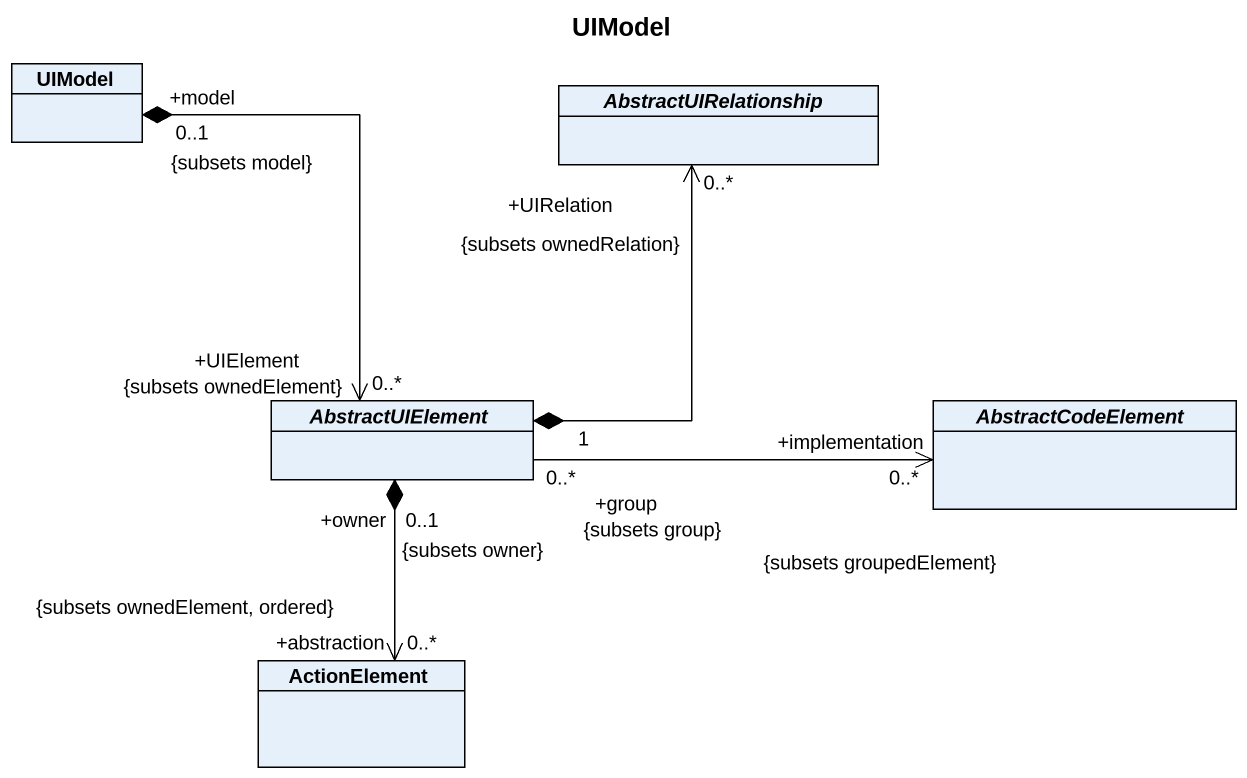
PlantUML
@startuml
title UIModel
hide circle
hide empty members
class UIModel
abstract class AbstractUIRelationship
abstract class AbstractUIElement
abstract class AbstractCodeElement
class ActionElement
UIModel "+model\n0..1\n{subsets model}" *--> "+UIElement\n0..*\n{subsets ownedElement}" AbstractUIElement
AbstractUIElement "1" *-up-> "+UIRelation\n0..*\n{subsets ownedRelation}" AbstractUIRelationship
AbstractUIElement "+group\n0..*\n{subsets group}" -right-> "+implementation\n0..*\n{subsets groupedElement}" AbstractCodeElement
AbstractUIElement "+owner\n0..1\n{subsets owner}" *--> "+abstraction\n0..*\n{subsets ownedElement, ordered}" ActionElement
@enduml
